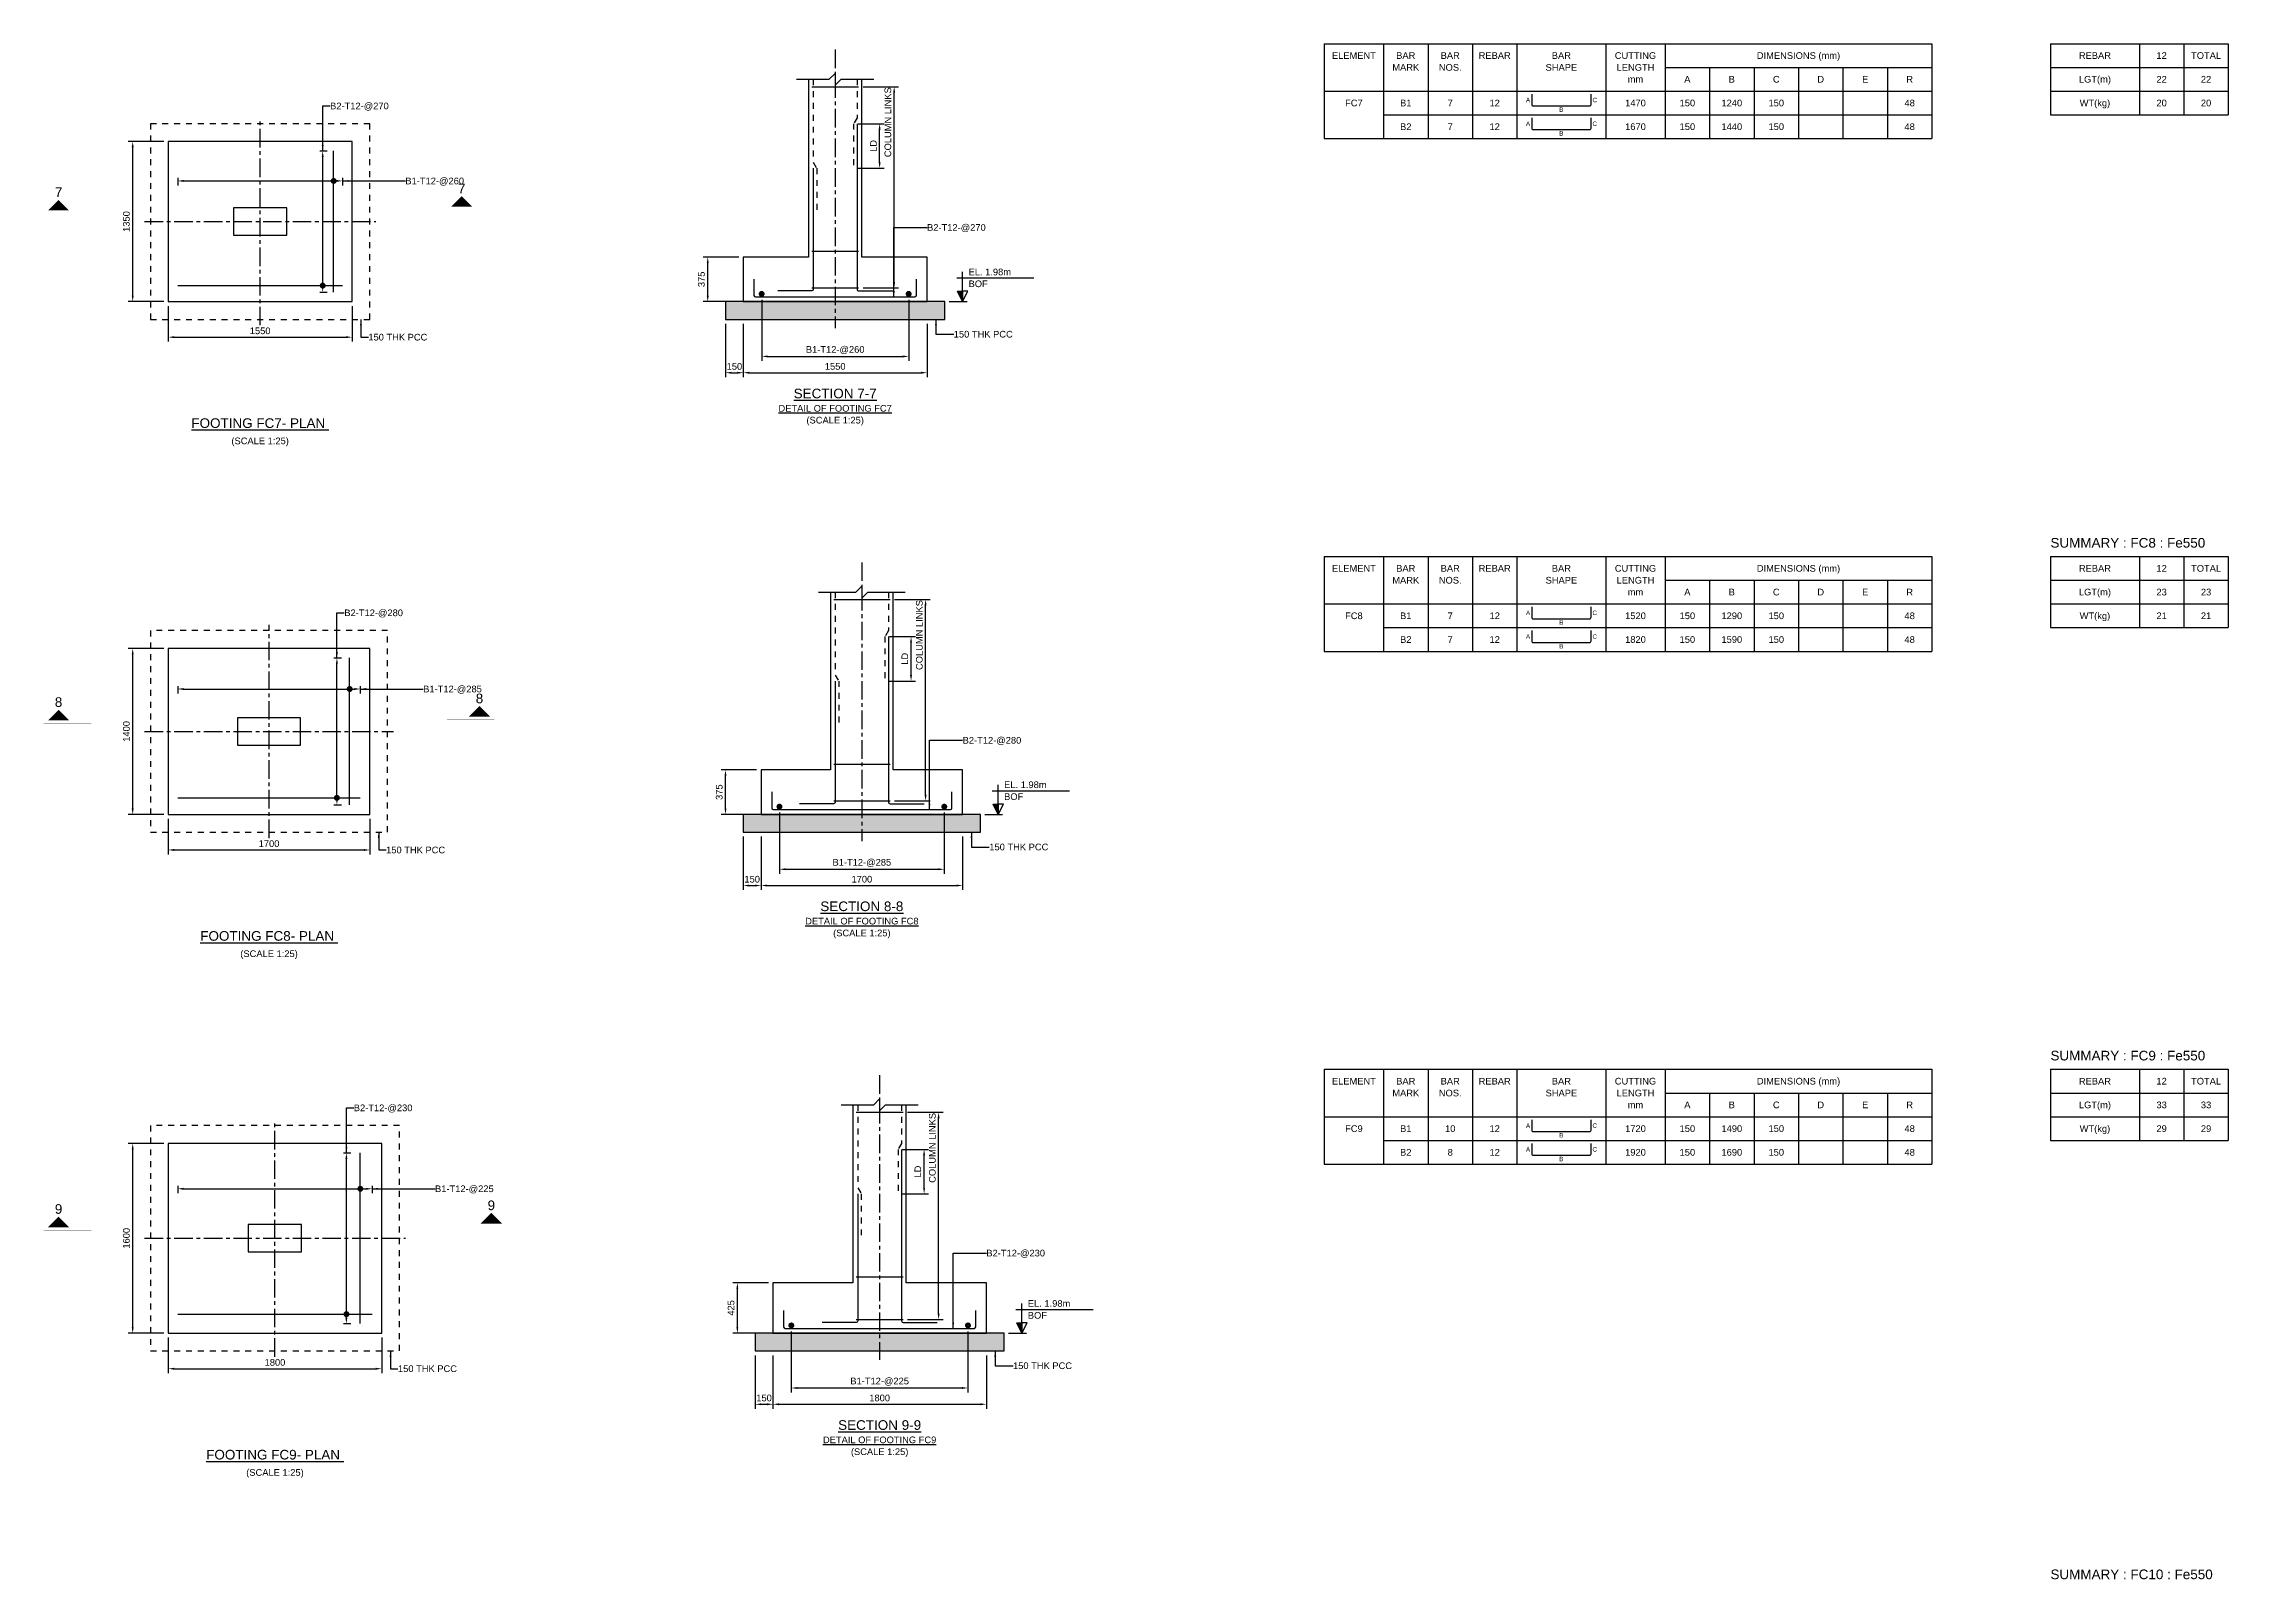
# Model space of a CAD drawing. Header units: inches. Extents: x -3602 to 70100, y -209600 to 630.
# Drawn here: x -3602 to 70100, y -155905 to -104100 of the extents above; entities that cross this region are included whole.
import ezdxf
from ezdxf.enums import TextEntityAlignment as Align

# ---------------------------------------------------------------- set-up
doc = ezdxf.new("R2010")
doc.units = ezdxf.units.IN
doc.header["$LTSCALE"] = 1000
doc.header["$MEASUREMENT"] = 0
doc.linetypes.add('Cline', pattern=[1, 0.625, -0.125, 0.125, -0.125])
doc.linetypes.add('Dashed', pattern=[0.6, 0.2, -0.2, 0.2])
for name, color, linetype in [('Center Line', 1, 'Continuous'), ('Column', 6, 'Continuous'), ('Concrete Line', 2, 'Continuous'), ('Dim', 31, 'Continuous'), ('Footing', 7, 'Continuous'), ('Labels', 4, 'Continuous'), ('PCC', 2, 'Continuous'), ('Reinforcement', 4, 'Continuous'), ('Schedule Header', 4, 'Continuous'), ('Schedule Line', 60, 'Continuous'), ('Section Mark', 5, 'Continuous'), ('Solid', 25, 'Continuous'), ('Text', 31, 'Continuous')]:
    doc.layers.add(name, color=color, linetype=linetype)
doc.styles.add('SC-BBS1', font='SansSerif')
doc.styles.add('SC-FTG1', font='SansSerif')
doc.styles.add('SC-FTG2', font='SansSerif')
doc.dimstyles.new('RccFooting', dxfattribs={"dimtxt": 225, "dimasz": 200, "dimexe": 150, "dimexo": 150, "dimgap": 100, "dimtad": 1, "dimtoh": 1, "dimdec": 4, "dimlfac": 0.25, "dimzin": 0, "dimdsep": 46, "dimtxsty": 'SC-FTG2', "dimcen": 0.09, "dimclrd": 8, "dimclre": 8, "dimclrt": 31, "dimadec": 0, "dimazin": 0, "dimtfac": 1, "dimtdec": 0, "dimtix": 1, "dimtofl": 0, "dimtmove": 0, "dimatfit": 3, "dimfxl": 1, "dimtolj": 1, "dimtzin": 0, "dimarcsym": 0})

# ---------------------------------------------------------------- blocks, each defined once
blk = doc.blocks.new('*D60')
at = {"color": 8, "linetype": 'ByBlock', "lineweight": -2}
for p, q in [((600, -112950), (600, -114150)), ((6800, -112950), (6800, -114150)), ((800, -114000), (6600, -114000))]:
    blk.add_line(p, q, dxfattribs=at)
at = {"color": 8}
for points in [[(600, -114000), (800, -113967), (800, -114033)], [(6800, -114000), (6600, -114033), (6600, -113967)]]:
    blk.add_solid(points, dxfattribs=at)
at = {"layer": 'DEFPOINTS', "color": 31}
for p in [(600, -112800), (6800, -112800), (600, -114000)]:
    blk.add_point(p, dxfattribs=at)
at = {"color": 31, "insert": (3700, -113788), "char_height": 225, "attachment_point": 5, "style": 'SC-FTG2'}
blk.add_mtext('\\A1;1550', dxfattribs=at)
blk = doc.blocks.new('*D61')
at = {"color": 8, "linetype": 'ByBlock', "lineweight": -2}
for p, q in [((450, -107400), (-750, -107400)), ((-600, -112600), (-600, -107600)), ((450, -112800), (-750, -112800))]:
    blk.add_line(p, q, dxfattribs=at)
at = {"color": 8}
for points in [[(-600, -107400), (-567, -107600), (-633, -107600)], [(-600, -112800), (-633, -112600), (-567, -112600)]]:
    blk.add_solid(points, dxfattribs=at)
at = {"layer": 'DEFPOINTS', "color": 31}
for p in [(600, -107400), (-600, -112800), (600, -112800)]:
    blk.add_point(p, dxfattribs=at)
at = {"color": 31, "insert": (-812, -110100), "char_height": 225, "attachment_point": 5, "rotation": 90, "style": 'SC-FTG2'}
blk.add_mtext('\\A1;1350', dxfattribs=at)
blk = doc.blocks.new('*D62')
at = {"color": 8, "linetype": 'ByBlock', "lineweight": -2}
for p, q in [((5710, -107720), (5960, -107720)), ((5810, -112280), (5810, -107920)), ((5710, -112480), (5960, -112480))]:
    blk.add_line(p, q, dxfattribs=at)
at = {"color": 8}
for points in [[(5810, -107720), (5843, -107920), (5777, -107920)], [(5810, -112480), (5777, -112280), (5843, -112280)]]:
    blk.add_solid(points, dxfattribs=at)
at = {"layer": 'DEFPOINTS', "color": 31}
for p in [(5560, -107720), (5560, -112480), (5810, -112480)]:
    blk.add_point(p, dxfattribs=at)
blk = doc.blocks.new('*D63')
at = {"color": 8, "linetype": 'ByBlock', "lineweight": -2}
for p, q in [((920, -108630), (920, -108880)), ((1120, -108730), (6280, -108730)), ((6480, -108630), (6480, -108880))]:
    blk.add_line(p, q, dxfattribs=at)
at = {"color": 8}
for points in [[(920, -108730), (1120, -108697), (1120, -108763)], [(6480, -108730), (6280, -108763), (6280, -108697)]]:
    blk.add_solid(points, dxfattribs=at)
at = {"layer": 'DEFPOINTS', "color": 31}
for p in [(920, -108480), (920, -108730), (6480, -108480)]:
    blk.add_point(p, dxfattribs=at)
blk = doc.blocks.new('*D64')
at = {"color": 8, "linetype": 'ByBlock', "lineweight": -2}
for p, q in [((19400, -113550), (19400, -115350)), ((20000, -113550), (20000, -115350)), ((19600, -115200), (19800, -115200))]:
    blk.add_line(p, q, dxfattribs=at)
at = {"color": 8}
for points in [[(19400, -115200), (19600, -115167), (19600, -115233)], [(20000, -115200), (19800, -115233), (19800, -115167)]]:
    blk.add_solid(points, dxfattribs=at)
at = {"layer": 'DEFPOINTS', "color": 31}
for p in [(19400, -113400), (20000, -113400), (19400, -115200)]:
    blk.add_point(p, dxfattribs=at)
at = {"color": 31, "insert": (19700, -114988), "char_height": 225, "attachment_point": 5, "style": 'SC-FTG2'}
blk.add_mtext('\\A1;150', dxfattribs=at)
blk = doc.blocks.new('*D65')
at = {"color": 8, "linetype": 'ByBlock', "lineweight": -2}
for p, q in [((20000, -113550), (20000, -115350)), ((26200, -113550), (26200, -115350)), ((20200, -115200), (26000, -115200))]:
    blk.add_line(p, q, dxfattribs=at)
at = {"color": 8}
for points in [[(20000, -115200), (20200, -115167), (20200, -115233)], [(26200, -115200), (26000, -115233), (26000, -115167)]]:
    blk.add_solid(points, dxfattribs=at)
at = {"layer": 'DEFPOINTS', "color": 31}
for p in [(20000, -113400), (26200, -113400), (20000, -115200)]:
    blk.add_point(p, dxfattribs=at)
at = {"color": 31, "insert": (23100, -114988), "char_height": 225, "attachment_point": 5, "style": 'SC-FTG2'}
blk.add_mtext('\\A1;1550', dxfattribs=at)
blk = doc.blocks.new('*D66')
at = {"color": 8, "linetype": 'ByBlock', "lineweight": -2}
for p, q in [((19850, -111300), (18650, -111300)), ((18800, -112600), (18800, -111500)), ((19850, -112800), (18650, -112800))]:
    blk.add_line(p, q, dxfattribs=at)
at = {"color": 8}
for points in [[(18800, -111300), (18833, -111500), (18767, -111500)], [(18800, -112800), (18767, -112600), (18833, -112600)]]:
    blk.add_solid(points, dxfattribs=at)
at = {"layer": 'DEFPOINTS', "color": 31}
for p in [(20000, -111300), (18800, -112800), (20000, -112800)]:
    blk.add_point(p, dxfattribs=at)
at = {"color": 31, "insert": (18588, -112050), "char_height": 225, "attachment_point": 5, "rotation": 90, "style": 'SC-FTG2'}
blk.add_mtext('\\A1;375', dxfattribs=at)
blk = doc.blocks.new('*D67')
at = {"color": 8, "linetype": 'ByBlock', "lineweight": -2}
for p, q in [((20620, -112740), (20620, -114800)), ((25580, -112740), (25580, -114800)), ((20820, -114650), (25380, -114650))]:
    blk.add_line(p, q, dxfattribs=at)
at = {"color": 8}
for points in [[(20620, -114650), (20820, -114617), (20820, -114683)], [(25580, -114650), (25380, -114683), (25380, -114617)]]:
    blk.add_solid(points, dxfattribs=at)
at = {"layer": 'DEFPOINTS', "color": 31}
for p in [(20620, -112590), (25580, -112590), (20620, -114650)]:
    blk.add_point(p, dxfattribs=at)
at = {"color": 31, "insert": (23100, -114438), "char_height": 225, "attachment_point": 5, "style": 'SC-FTG2'}
blk.add_mtext('\\A1;B1-T12-@260', dxfattribs=at)
blk = doc.blocks.new('*D68')
at = {"color": 8, "linetype": 'ByBlock', "lineweight": -2}
for p, q in [((23870, -106800), (24750, -106800)), ((24600, -108100), (24600, -107000)), ((23870, -108300), (24750, -108300))]:
    blk.add_line(p, q, dxfattribs=at)
at = {"color": 8}
for points in [[(24600, -106800), (24633, -107000), (24567, -107000)], [(24600, -108300), (24567, -108100), (24633, -108100)]]:
    blk.add_solid(points, dxfattribs=at)
at = {"layer": 'DEFPOINTS', "color": 31}
for p in [(23720, -106800), (23720, -108300), (24600, -108300)]:
    blk.add_point(p, dxfattribs=at)
at = {"color": 31, "insert": (24388, -107550), "char_height": 225, "attachment_point": 5, "rotation": 90, "style": 'SC-FTG2'}
blk.add_mtext('\\A1;LD', dxfattribs=at)
blk = doc.blocks.new('*D69')
at = {"color": 8, "linetype": 'ByBlock', "lineweight": -2}
for p, q in [((24040, -105550), (25240, -105550)), ((25090, -112140), (25090, -105750)), ((24040, -112340), (25240, -112340))]:
    blk.add_line(p, q, dxfattribs=at)
at = {"color": 8}
for points in [[(25090, -105550), (25123, -105750), (25057, -105750)], [(25090, -112340), (25057, -112140), (25123, -112140)]]:
    blk.add_solid(points, dxfattribs=at)
at = {"layer": 'DEFPOINTS', "color": 31}
for p in [(23890, -105550), (23890, -112340), (25090, -112340)]:
    blk.add_point(p, dxfattribs=at)
at = {"color": 31, "insert": (24878, -106750), "char_height": 225, "attachment_point": 5, "rotation": 90, "style": 'SC-FTG2'}
blk.add_mtext('\\A1;COLUMN LINKS', dxfattribs=at)
blk = doc.blocks.new('*D70')
at = {"color": 8, "linetype": 'ByBlock', "lineweight": -2}
for p, q in [((600, -130250), (600, -131450)), ((7400, -130250), (7400, -131450)), ((800, -131300), (7200, -131300))]:
    blk.add_line(p, q, dxfattribs=at)
at = {"color": 8}
for points in [[(600, -131300), (800, -131267), (800, -131333)], [(7400, -131300), (7200, -131333), (7200, -131267)]]:
    blk.add_solid(points, dxfattribs=at)
at = {"layer": 'DEFPOINTS', "color": 31}
for p in [(600, -130100), (7400, -130100), (600, -131300)]:
    blk.add_point(p, dxfattribs=at)
at = {"color": 31, "insert": (4000, -131088), "char_height": 225, "attachment_point": 5, "style": 'SC-FTG2'}
blk.add_mtext('\\A1;1700', dxfattribs=at)
blk = doc.blocks.new('*D71')
at = {"color": 8, "linetype": 'ByBlock', "lineweight": -2}
for p, q in [((450, -124500), (-750, -124500)), ((-600, -129900), (-600, -124700)), ((450, -130100), (-750, -130100))]:
    blk.add_line(p, q, dxfattribs=at)
at = {"color": 8}
for points in [[(-600, -124500), (-567, -124700), (-633, -124700)], [(-600, -130100), (-633, -129900), (-567, -129900)]]:
    blk.add_solid(points, dxfattribs=at)
at = {"layer": 'DEFPOINTS', "color": 31}
for p in [(600, -124500), (-600, -130100), (600, -130100)]:
    blk.add_point(p, dxfattribs=at)
at = {"color": 31, "insert": (-812, -127300), "char_height": 225, "attachment_point": 5, "rotation": 90, "style": 'SC-FTG2'}
blk.add_mtext('\\A1;1400', dxfattribs=at)
blk = doc.blocks.new('*D72')
at = {"color": 8, "linetype": 'ByBlock', "lineweight": -2}
for p, q in [((6190, -124820), (6440, -124820)), ((6290, -129580), (6290, -125020)), ((6190, -129780), (6440, -129780))]:
    blk.add_line(p, q, dxfattribs=at)
at = {"color": 8}
for points in [[(6290, -124820), (6323, -125020), (6257, -125020)], [(6290, -129780), (6257, -129580), (6323, -129580)]]:
    blk.add_solid(points, dxfattribs=at)
at = {"layer": 'DEFPOINTS', "color": 31}
for p in [(6040, -124820), (6040, -129780), (6290, -129780)]:
    blk.add_point(p, dxfattribs=at)
blk = doc.blocks.new('*D73')
at = {"color": 8, "linetype": 'ByBlock', "lineweight": -2}
for p, q in [((920, -125770), (920, -126020)), ((1120, -125870), (6880, -125870)), ((7080, -125770), (7080, -126020))]:
    blk.add_line(p, q, dxfattribs=at)
at = {"color": 8}
for points in [[(920, -125870), (1120, -125837), (1120, -125903)], [(7080, -125870), (6880, -125903), (6880, -125837)]]:
    blk.add_solid(points, dxfattribs=at)
at = {"layer": 'DEFPOINTS', "color": 31}
for p in [(920, -125620), (920, -125870), (7080, -125620)]:
    blk.add_point(p, dxfattribs=at)
blk = doc.blocks.new('*D74')
at = {"color": 8, "linetype": 'ByBlock', "lineweight": -2}
for p, q in [((20000, -130850), (20000, -132650)), ((20600, -130850), (20600, -132650)), ((20200, -132500), (20400, -132500))]:
    blk.add_line(p, q, dxfattribs=at)
at = {"color": 8}
for points in [[(20000, -132500), (20200, -132467), (20200, -132533)], [(20600, -132500), (20400, -132533), (20400, -132467)]]:
    blk.add_solid(points, dxfattribs=at)
at = {"layer": 'DEFPOINTS', "color": 31}
for p in [(20000, -130700), (20600, -130700), (20000, -132500)]:
    blk.add_point(p, dxfattribs=at)
at = {"color": 31, "insert": (20300, -132288), "char_height": 225, "attachment_point": 5, "style": 'SC-FTG2'}
blk.add_mtext('\\A1;150', dxfattribs=at)
blk = doc.blocks.new('*D75')
at = {"color": 8, "linetype": 'ByBlock', "lineweight": -2}
for p, q in [((20600, -130850), (20600, -132650)), ((27400, -130850), (27400, -132650)), ((20800, -132500), (27200, -132500))]:
    blk.add_line(p, q, dxfattribs=at)
at = {"color": 8}
for points in [[(20600, -132500), (20800, -132467), (20800, -132533)], [(27400, -132500), (27200, -132533), (27200, -132467)]]:
    blk.add_solid(points, dxfattribs=at)
at = {"layer": 'DEFPOINTS', "color": 31}
for p in [(20600, -130700), (27400, -130700), (20600, -132500)]:
    blk.add_point(p, dxfattribs=at)
at = {"color": 31, "insert": (24000, -132288), "char_height": 225, "attachment_point": 5, "style": 'SC-FTG2'}
blk.add_mtext('\\A1;1700', dxfattribs=at)
blk = doc.blocks.new('*D76')
at = {"color": 8, "linetype": 'ByBlock', "lineweight": -2}
for p, q in [((20450, -128600), (19250, -128600)), ((19400, -129900), (19400, -128800)), ((20450, -130100), (19250, -130100))]:
    blk.add_line(p, q, dxfattribs=at)
at = {"color": 8}
for points in [[(19400, -128600), (19433, -128800), (19367, -128800)], [(19400, -130100), (19367, -129900), (19433, -129900)]]:
    blk.add_solid(points, dxfattribs=at)
at = {"layer": 'DEFPOINTS', "color": 31}
for p in [(20600, -128600), (19400, -130100), (20600, -130100)]:
    blk.add_point(p, dxfattribs=at)
at = {"color": 31, "insert": (19188, -129350), "char_height": 225, "attachment_point": 5, "rotation": 90, "style": 'SC-FTG2'}
blk.add_mtext('\\A1;375', dxfattribs=at)
blk = doc.blocks.new('*D77')
at = {"color": 8, "linetype": 'ByBlock', "lineweight": -2}
for p, q in [((21220, -130040), (21220, -132100)), ((26780, -130040), (26780, -132100)), ((21420, -131950), (26580, -131950))]:
    blk.add_line(p, q, dxfattribs=at)
at = {"color": 8}
for points in [[(21220, -131950), (21420, -131917), (21420, -131983)], [(26780, -131950), (26580, -131983), (26580, -131917)]]:
    blk.add_solid(points, dxfattribs=at)
at = {"layer": 'DEFPOINTS', "color": 31}
for p in [(21220, -129890), (26780, -129890), (21220, -131950)]:
    blk.add_point(p, dxfattribs=at)
at = {"color": 31, "insert": (24000, -131738), "char_height": 225, "attachment_point": 5, "style": 'SC-FTG2'}
blk.add_mtext('\\A1;B1-T12-@285', dxfattribs=at)
blk = doc.blocks.new('*D78')
at = {"color": 8, "linetype": 'ByBlock', "lineweight": -2}
for p, q in [((24930, -124100), (25810, -124100)), ((25660, -125400), (25660, -124300)), ((24930, -125600), (25810, -125600))]:
    blk.add_line(p, q, dxfattribs=at)
at = {"color": 8}
for points in [[(25660, -124100), (25693, -124300), (25627, -124300)], [(25660, -125600), (25627, -125400), (25693, -125400)]]:
    blk.add_solid(points, dxfattribs=at)
at = {"layer": 'DEFPOINTS', "color": 31}
for p in [(24780, -124100), (24780, -125600), (25660, -125600)]:
    blk.add_point(p, dxfattribs=at)
at = {"color": 31, "insert": (25448, -124850), "char_height": 225, "attachment_point": 5, "rotation": 90, "style": 'SC-FTG2'}
blk.add_mtext('\\A1;LD', dxfattribs=at)
blk = doc.blocks.new('*D79')
at = {"color": 8, "linetype": 'ByBlock', "lineweight": -2}
for p, q in [((25100, -122850), (26300, -122850)), ((26150, -129440), (26150, -123050)), ((25100, -129640), (26300, -129640))]:
    blk.add_line(p, q, dxfattribs=at)
at = {"color": 8}
for points in [[(26150, -122850), (26183, -123050), (26117, -123050)], [(26150, -129640), (26117, -129440), (26183, -129440)]]:
    blk.add_solid(points, dxfattribs=at)
at = {"layer": 'DEFPOINTS', "color": 31}
for p in [(24950, -122850), (24950, -129640), (26150, -129640)]:
    blk.add_point(p, dxfattribs=at)
at = {"color": 31, "insert": (25938, -124050), "char_height": 225, "attachment_point": 5, "rotation": 90, "style": 'SC-FTG2'}
blk.add_mtext('\\A1;COLUMN LINKS', dxfattribs=at)
blk = doc.blocks.new('*D80')
at = {"color": 8, "linetype": 'ByBlock', "lineweight": -2}
for p, q in [((600, -147750), (600, -148950)), ((7800, -147750), (7800, -148950)), ((800, -148800), (7600, -148800))]:
    blk.add_line(p, q, dxfattribs=at)
at = {"color": 8}
for points in [[(600, -148800), (800, -148767), (800, -148833)], [(7800, -148800), (7600, -148833), (7600, -148767)]]:
    blk.add_solid(points, dxfattribs=at)
at = {"layer": 'DEFPOINTS', "color": 31}
for p in [(600, -147600), (7800, -147600), (600, -148800)]:
    blk.add_point(p, dxfattribs=at)
at = {"color": 31, "insert": (4200, -148588), "char_height": 225, "attachment_point": 5, "style": 'SC-FTG2'}
blk.add_mtext('\\A1;1800', dxfattribs=at)
blk = doc.blocks.new('*D81')
at = {"color": 8, "linetype": 'ByBlock', "lineweight": -2}
for p, q in [((450, -141200), (-750, -141200)), ((-600, -147400), (-600, -141400)), ((450, -147600), (-750, -147600))]:
    blk.add_line(p, q, dxfattribs=at)
at = {"color": 8}
for points in [[(-600, -141200), (-567, -141400), (-633, -141400)], [(-600, -147600), (-633, -147400), (-567, -147400)]]:
    blk.add_solid(points, dxfattribs=at)
at = {"layer": 'DEFPOINTS', "color": 31}
for p in [(600, -141200), (-600, -147600), (600, -147600)]:
    blk.add_point(p, dxfattribs=at)
at = {"color": 31, "insert": (-812, -144400), "char_height": 225, "attachment_point": 5, "rotation": 90, "style": 'SC-FTG2'}
blk.add_mtext('\\A1;1600', dxfattribs=at)
blk = doc.blocks.new('*D82')
at = {"color": 8, "linetype": 'ByBlock', "lineweight": -2}
for p, q in [((6510, -141520), (6760, -141520)), ((6610, -147080), (6610, -141720)), ((6510, -147280), (6760, -147280))]:
    blk.add_line(p, q, dxfattribs=at)
at = {"color": 8}
for points in [[(6610, -141520), (6643, -141720), (6577, -141720)], [(6610, -147280), (6577, -147080), (6643, -147080)]]:
    blk.add_solid(points, dxfattribs=at)
at = {"layer": 'DEFPOINTS', "color": 31}
for p in [(6360, -141520), (6360, -147280), (6610, -147280)]:
    blk.add_point(p, dxfattribs=at)
blk = doc.blocks.new('*D83')
at = {"color": 8, "linetype": 'ByBlock', "lineweight": -2}
for p, q in [((920, -142630), (920, -142880)), ((1120, -142730), (7280, -142730)), ((7480, -142630), (7480, -142880))]:
    blk.add_line(p, q, dxfattribs=at)
at = {"color": 8}
for points in [[(920, -142730), (1120, -142697), (1120, -142763)], [(7480, -142730), (7280, -142763), (7280, -142697)]]:
    blk.add_solid(points, dxfattribs=at)
at = {"layer": 'DEFPOINTS', "color": 31}
for p in [(920, -142480), (920, -142730), (7480, -142480)]:
    blk.add_point(p, dxfattribs=at)
blk = doc.blocks.new('*D84')
at = {"color": 8, "linetype": 'ByBlock', "lineweight": -2}
for p, q in [((20400, -148350), (20400, -150150)), ((21000, -148350), (21000, -150150)), ((20600, -150000), (20800, -150000))]:
    blk.add_line(p, q, dxfattribs=at)
at = {"color": 8}
for points in [[(20400, -150000), (20600, -149967), (20600, -150033)], [(21000, -150000), (20800, -150033), (20800, -149967)]]:
    blk.add_solid(points, dxfattribs=at)
at = {"layer": 'DEFPOINTS', "color": 31}
for p in [(20400, -148200), (21000, -148200), (20400, -150000)]:
    blk.add_point(p, dxfattribs=at)
at = {"color": 31, "insert": (20700, -149788), "char_height": 225, "attachment_point": 5, "style": 'SC-FTG2'}
blk.add_mtext('\\A1;150', dxfattribs=at)
blk = doc.blocks.new('*D85')
at = {"color": 8, "linetype": 'ByBlock', "lineweight": -2}
for p, q in [((21000, -148350), (21000, -150150)), ((28200, -148350), (28200, -150150)), ((21200, -150000), (28000, -150000))]:
    blk.add_line(p, q, dxfattribs=at)
at = {"color": 8}
for points in [[(21000, -150000), (21200, -149967), (21200, -150033)], [(28200, -150000), (28000, -150033), (28000, -149967)]]:
    blk.add_solid(points, dxfattribs=at)
at = {"layer": 'DEFPOINTS', "color": 31}
for p in [(21000, -148200), (28200, -148200), (21000, -150000)]:
    blk.add_point(p, dxfattribs=at)
at = {"color": 31, "insert": (24600, -149788), "char_height": 225, "attachment_point": 5, "style": 'SC-FTG2'}
blk.add_mtext('\\A1;1800', dxfattribs=at)
blk = doc.blocks.new('*D86')
at = {"color": 8, "linetype": 'ByBlock', "lineweight": -2}
for p, q in [((20850, -145900), (19650, -145900)), ((19800, -147400), (19800, -146100)), ((20850, -147600), (19650, -147600))]:
    blk.add_line(p, q, dxfattribs=at)
at = {"color": 8}
for points in [[(19800, -145900), (19833, -146100), (19767, -146100)], [(19800, -147600), (19767, -147400), (19833, -147400)]]:
    blk.add_solid(points, dxfattribs=at)
at = {"layer": 'DEFPOINTS', "color": 31}
for p in [(21000, -145900), (19800, -147600), (21000, -147600)]:
    blk.add_point(p, dxfattribs=at)
at = {"color": 31, "insert": (19588, -146750), "char_height": 225, "attachment_point": 5, "rotation": 90, "style": 'SC-FTG2'}
blk.add_mtext('\\A1;425', dxfattribs=at)
blk = doc.blocks.new('*D87')
at = {"color": 8, "linetype": 'ByBlock', "lineweight": -2}
for p, q in [((21620, -147540), (21620, -149600)), ((27580, -147540), (27580, -149600)), ((21820, -149450), (27380, -149450))]:
    blk.add_line(p, q, dxfattribs=at)
at = {"color": 8}
for points in [[(21620, -149450), (21820, -149417), (21820, -149483)], [(27580, -149450), (27380, -149483), (27380, -149417)]]:
    blk.add_solid(points, dxfattribs=at)
at = {"layer": 'DEFPOINTS', "color": 31}
for p in [(21620, -147390), (27580, -147390), (21620, -149450)]:
    blk.add_point(p, dxfattribs=at)
at = {"color": 31, "insert": (24600, -149238), "char_height": 225, "attachment_point": 5, "style": 'SC-FTG2'}
blk.add_mtext('\\A1;B1-T12-@225', dxfattribs=at)
blk = doc.blocks.new('*D88')
at = {"color": 8, "linetype": 'ByBlock', "lineweight": -2}
for p, q in [((25370, -141400), (26250, -141400)), ((26100, -142700), (26100, -141600)), ((25370, -142900), (26250, -142900))]:
    blk.add_line(p, q, dxfattribs=at)
at = {"color": 8}
for points in [[(26100, -141400), (26133, -141600), (26067, -141600)], [(26100, -142900), (26067, -142700), (26133, -142700)]]:
    blk.add_solid(points, dxfattribs=at)
at = {"layer": 'DEFPOINTS', "color": 31}
for p in [(25220, -141400), (25220, -142900), (26100, -142900)]:
    blk.add_point(p, dxfattribs=at)
at = {"color": 31, "insert": (25888, -142150), "char_height": 225, "attachment_point": 5, "rotation": 90, "style": 'SC-FTG2'}
blk.add_mtext('\\A1;LD', dxfattribs=at)
blk = doc.blocks.new('*D89')
at = {"color": 8, "linetype": 'ByBlock', "lineweight": -2}
for p, q in [((25540, -140150), (26740, -140150)), ((26590, -146940), (26590, -140350)), ((25540, -147140), (26740, -147140))]:
    blk.add_line(p, q, dxfattribs=at)
at = {"color": 8}
for points in [[(26590, -140150), (26623, -140350), (26557, -140350)], [(26590, -147140), (26557, -146940), (26623, -146940)]]:
    blk.add_solid(points, dxfattribs=at)
at = {"layer": 'DEFPOINTS', "color": 31}
for p in [(25390, -140150), (25390, -147140), (26590, -147140)]:
    blk.add_point(p, dxfattribs=at)
at = {"color": 31, "insert": (26378, -141350), "char_height": 225, "attachment_point": 5, "rotation": 90, "style": 'SC-FTG2'}
blk.add_mtext('\\A1;COLUMN LINKS', dxfattribs=at)

msp = doc.modelspace()

# ---------------------------------------------------------------- hatches: boundary and pattern name
at = {"layer": 'Solid'}
for points in [[(-3450, -109724), (-3100, -109374), (-2750, -109724), (-3450, -109724)], [(10850, -109600), (10500, -109250), (10150, -109600), (10850, -109600)], [(27400, -112800), (27225, -112450), (27400, -112450)], [(19400, -113400), (26800, -113400), (26800, -112800), (19400, -112800)], [(-3450, -126924), (-3100, -126574), (-2750, -126924), (-3450, -126924)], [(11450, -126800), (11100, -126450), (10750, -126800), (11450, -126800)], [(20000, -130700), (28000, -130700), (28000, -130100), (20000, -130100)], [(28600, -130100), (28425, -129750), (28600, -129750)], [(-3450, -144024), (-3100, -143674), (-2750, -144024), (-3450, -144024)], [(11850, -143900), (11500, -143550), (11150, -143900), (11850, -143900)], [(29400, -147600), (29225, -147250), (29400, -147250)], [(20400, -148200), (28800, -148200), (28800, -147600), (20400, -147600)]]:
    msp.add_hatch(color=256, dxfattribs=at).paths.add_polyline_path(points, flags=0)

# ---------------------------------------------------------------- linework, layer by layer
at = {"layer": 'Center Line', "linetype": 'Cline'}
for points in [[(23100, -104300), (23100, -113700)], [(3700, -113600), (3700, -106600)], [(-200, -110100), (7600, -110100)], [(24000, -121600), (24000, -131000)], [(4000, -130900), (4000, -123700)], [(-200, -127300), (8200, -127300)], [(24600, -138900), (24600, -148500)], [(4200, -148400), (4200, -140400)], [(-200, -144400), (8600, -144400)]]:
    msp.add_lwpolyline(points, dxfattribs=at)
at = {"layer": 'Column'}
for points in [[(2800, -110560), (4600, -110560), (4600, -109640), (2800, -109640), (2800, -110560)], [(2940, -127760), (5060, -127760), (5060, -126840), (2940, -126840), (2940, -127760)], [(3300, -144860), (5100, -144860), (5100, -143940), (3300, -143940), (3300, -144860)]]:
    msp.add_lwpolyline(points, dxfattribs=at)
at = {"layer": 'Concrete Line'}
for points in [[(22200, -105300), (22200, -111300), (20000, -111300), (20000, -112800), (26200, -112800), (26200, -111300), (24000, -111300), (24000, -105300)], [(21800, -105300), (22900, -105300), (23100, -105100), (23100, -105500), (23300, -105300), (24400, -105300)], [(22940, -122600), (22940, -128600), (20600, -128600), (20600, -130100), (27400, -130100), (27400, -128600), (25060, -128600), (25060, -122600)], [(22540, -122600), (23800, -122600), (24000, -122400), (24000, -122800), (24200, -122600), (25460, -122600)], [(23700, -139900), (23700, -145900), (21000, -145900), (21000, -147600), (28200, -147600), (28200, -145900), (25500, -145900), (25500, -139900)], [(23300, -139900), (24400, -139900), (24600, -139700), (24600, -140100), (24800, -139900), (25900, -139900)]]:
    msp.add_lwpolyline(points, dxfattribs=at)
at = {"layer": 'Dim', "color": 8, "const_width": 100}
for points in [[(6130, -108730, 1), (6230, -108730, 1)], [(5760, -112260, 1), (5860, -112260, 1)], [(6670, -125870, 1), (6770, -125870, 1)], [(6240, -129540, 1), (6340, -129540, 1)], [(7030, -142730, 1), (7130, -142730, 1)], [(6560, -146960, 1), (6660, -146960, 1)]]:
    msp.add_lwpolyline(points, format="xyb", close=True, dxfattribs=at)
at = {"layer": 'Footing'}
for points in [[(600, -112800), (6800, -112800), (6800, -107400), (600, -107400), (600, -112800)], [(600, -130100), (7400, -130100), (7400, -124500), (600, -124500), (600, -130100)], [(600, -147600), (7800, -147600), (7800, -141200), (600, -141200), (600, -147600)]]:
    msp.add_lwpolyline(points, dxfattribs=at)
at = {"layer": 'PCC', "linetype": 'Dashed'}
for points in [[(0, -113400), (7400, -113400), (7400, -106800), (0, -106800), (0, -113400)], [(0, -130700), (8000, -130700), (8000, -123900), (0, -123900), (0, -130700)], [(0, -148200), (8400, -148200), (8400, -140600), (0, -140600), (0, -148200)]]:
    msp.add_lwpolyline(points, dxfattribs=at)
at = {"layer": 'PCC'}
for points in [[(19400, -113400), (26800, -113400), (26800, -112800), (19400, -112800), (19400, -113400)], [(20000, -130700), (28000, -130700), (28000, -130100), (20000, -130100), (20000, -130700)], [(20400, -148200), (28800, -148200), (28800, -147600), (20400, -147600), (20400, -148200)]]:
    msp.add_lwpolyline(points, dxfattribs=at)
at = {"layer": 'Reinforcement', "linetype": 'Dashed'}
for points in [[(22360, -105300), (22360, -108100), (22480, -108300), (22480, -109800)], [(23840, -105300), (23840, -106600), (23720, -106800), (23720, -108300)], [(23100, -122600), (23100, -125400), (23220, -125600), (23220, -127100)], [(24900, -122600), (24900, -123900), (24780, -124100), (24780, -125600)], [(23860, -139900), (23860, -142700), (23980, -142900), (23980, -144400)], [(25340, -139900), (25340, -141200), (25220, -141400), (25220, -142900)]]:
    msp.add_lwpolyline(points, dxfattribs=at)
at = {"layer": 'Reinforcement'}
for points in [[(22310, -105550), (23890, -105550)], [(6180, -112480), (6180, -107720)], [(22310, -111100), (23890, -111100)], [(920, -112260), (6480, -112260)], [(22310, -112340), (23890, -112340)], [(23050, -122850), (24950, -122850)], [(6720, -129780), (6720, -124820)], [(23050, -128400), (24950, -128400)], [(920, -129540), (7080, -129540)], [(23050, -129640), (24950, -129640)], [(23810, -140150), (25390, -140150)], [(7080, -147280), (7080, -141520)], [(23810, -145700), (25390, -145700)], [(920, -146960), (7480, -146960)], [(23810, -147140), (25390, -147140)]]:
    msp.add_lwpolyline(points, dxfattribs=at)
for points in [[(46600, -105800), (46600, -106150, 0.5), (46650, -106200), (48550, -106200, 0.5), (48600, -106150), (48600, -105800)], [(23840, -106800), (23840, -112390, 0.4), (23890, -112440), (25040, -112440, 0.4), (25040, -112440), (25040, -112440)], [(46600, -106600), (46600, -106950, 0.5), (46650, -107000), (48550, -107000, 0.5), (48600, -106950), (48600, -106600)], [(22360, -108300), (22360, -112390, -0.4), (22310, -112440), (21160, -112440, 0.4), (21160, -112440), (21160, -112440)], [(20360, -112040), (20360, -112590, 0.4), (20410, -112640), (25790, -112640, 0.4), (25840, -112590), (25840, -112040)], [(46600, -123100), (46600, -123450, 0.5), (46650, -123500), (48550, -123500, 0.5), (48600, -123450), (48600, -123100)], [(24900, -124100), (24900, -129690, 0.4), (24950, -129740), (26100, -129740, 0.4), (26100, -129740), (26100, -129740)], [(46600, -123900), (46600, -124250, 0.5), (46650, -124300), (48550, -124300, 0.5), (48600, -124250), (48600, -123900)], [(23100, -125600), (23100, -129690, -0.4), (23050, -129740), (21900, -129740, 0.4), (21900, -129740), (21900, -129740)], [(20960, -129340), (20960, -129890, 0.4), (21010, -129940), (26990, -129940, 0.4), (27040, -129890), (27040, -129340)], [(46600, -140400), (46600, -140750, 0.5), (46650, -140800), (48550, -140800, 0.5), (48600, -140750), (48600, -140400)], [(25340, -141400), (25340, -147190, 0.4), (25390, -147240), (26540, -147240, 0.4), (26540, -147240), (26540, -147240)], [(46600, -141200), (46600, -141550, 0.5), (46650, -141600), (48550, -141600, 0.5), (48600, -141550), (48600, -141200)], [(23860, -142900), (23860, -147190, -0.4), (23810, -147240), (22660, -147240, 0.4), (22660, -147240), (22660, -147240)], [(21360, -146840), (21360, -147390, 0.4), (21410, -147440), (27790, -147440, 0.4), (27840, -147390), (27840, -146840)]]:
    msp.add_lwpolyline(points, format="xyb", dxfattribs=at)
at = {"layer": 'Reinforcement', "const_width": 100}
for points in [[(20570, -112540, 1), (20670, -112540, 1)], [(25530, -112540, 1), (25630, -112540, 1)], [(21170, -129840, 1), (21270, -129840, 1)], [(26730, -129840, 1), (26830, -129840, 1)], [(21570, -147340, 1), (21670, -147340, 1)], [(27530, -147340, 1), (27630, -147340, 1)]]:
    msp.add_lwpolyline(points, format="xyb", close=True, dxfattribs=at)
at = {"layer": 'Schedule Line'}
for p, q in [((39600, -104100), (60100, -104100)), ((39600, -104100), (39600, -107300)), ((41600, -104100), (41600, -107300)), ((43100, -104100), (43100, -107300)), ((44600, -104100), (44600, -107300)), ((46100, -104100), (46100, -107300)), ((49100, -104100), (49100, -107300)), ((51100, -104100), (51100, -107300)), ((60100, -104100), (60100, -107300)), ((64100, -104100), (70100, -104100)), ((64100, -104100), (64100, -106500)), ((67100, -104100), (67100, -106500)), ((68600, -104100), (68600, -106500)), ((70100, -104100), (70100, -106500)), ((51100, -104900), (60100, -104900)), ((52600, -104900), (52600, -107300)), ((54100, -104900), (54100, -107300)), ((55600, -104900), (55600, -107300)), ((57100, -104900), (57100, -107300)), ((58600, -104900), (58600, -107300)), ((64100, -104900), (70100, -104900)), ((39600, -105700), (60100, -105700)), ((64100, -105700), (70100, -105700)), ((41600, -106500), (60100, -106500)), ((64100, -106500), (70100, -106500)), ((39600, -107300), (60100, -107300)), ((41600, -107300), (60100, -107300)), ((39600, -121400), (60100, -121400)), ((39600, -121400), (39600, -124600)), ((41600, -121400), (41600, -124600)), ((43100, -121400), (43100, -124600)), ((44600, -121400), (44600, -124600)), ((46100, -121400), (46100, -124600)), ((49100, -121400), (49100, -124600)), ((51100, -121400), (51100, -124600)), ((60100, -121400), (60100, -124600)), ((64100, -121400), (70100, -121400)), ((64100, -121400), (64100, -123800)), ((67100, -121400), (67100, -123800)), ((68600, -121400), (68600, -123800)), ((70100, -121400), (70100, -123800)), ((51100, -122200), (60100, -122200)), ((52600, -122200), (52600, -124600)), ((54100, -122200), (54100, -124600)), ((55600, -122200), (55600, -124600)), ((57100, -122200), (57100, -124600)), ((58600, -122200), (58600, -124600)), ((64100, -122200), (70100, -122200)), ((39600, -123000), (60100, -123000)), ((64100, -123000), (70100, -123000)), ((41600, -123800), (60100, -123800)), ((64100, -123800), (70100, -123800)), ((39600, -124600), (60100, -124600)), ((41600, -124600), (60100, -124600)), ((39600, -138700), (60100, -138700)), ((39600, -138700), (39600, -141900)), ((41600, -138700), (41600, -141900)), ((43100, -138700), (43100, -141900)), ((44600, -138700), (44600, -141900)), ((46100, -138700), (46100, -141900)), ((49100, -138700), (49100, -141900)), ((51100, -138700), (51100, -141900)), ((60100, -138700), (60100, -141900)), ((64100, -138700), (70100, -138700)), ((64100, -138700), (64100, -141100)), ((67100, -138700), (67100, -141100)), ((68600, -138700), (68600, -141100)), ((70100, -138700), (70100, -141100)), ((51100, -139500), (60100, -139500)), ((52600, -139500), (52600, -141900)), ((54100, -139500), (54100, -141900)), ((55600, -139500), (55600, -141900)), ((57100, -139500), (57100, -141900)), ((58600, -139500), (58600, -141900)), ((64100, -139500), (70100, -139500)), ((39600, -140300), (60100, -140300)), ((64100, -140300), (70100, -140300)), ((41600, -141100), (60100, -141100)), ((64100, -141100), (70100, -141100)), ((39600, -141900), (60100, -141900)), ((41600, -141900), (60100, -141900))]:
    msp.add_line(p, q, dxfattribs=at)
at = {"layer": 'Section Mark'}
for p, q in [((26950, -112800), (27550, -112800)), ((28150, -130100), (28750, -130100)), ((28950, -147600), (29550, -147600))]:
    msp.add_line(p, q, dxfattribs=at)
at = {"layer": 'Section Mark', "const_width": 5}
for points in [[(-3450, -109724), (-3100, -109374), (-2750, -109724), (-3450, -109724)], [(9400, -109700), (11000, -109700)], [(10850, -109600), (10500, -109250), (10150, -109600), (10850, -109600)], [(-2000, -109824), (-3600, -109824)], [(-3450, -126924), (-3100, -126574), (-2750, -126924), (-3450, -126924)], [(11450, -126800), (11100, -126450), (10750, -126800), (11450, -126800)], [(-2000, -127024), (-3600, -127024)], [(10000, -126900), (11600, -126900)], [(-3450, -144024), (-3100, -143674), (-2750, -144024), (-3450, -144024)], [(11850, -143900), (11500, -143550), (11150, -143900), (11850, -143900)], [(-2000, -144124), (-3600, -144124)], [(10400, -144000), (12000, -144000)]]:
    msp.add_lwpolyline(points, dxfattribs=at)
at = {"layer": 'Section Mark'}
for points in [[(27200, -112000), (29800, -112000)], [(27400, -112800), (27400, -111800)], [(27400, -112800), (27225, -112450), (27400, -112450), (27400, -112800)], [(27400, -112800), (27575, -112450), (27400, -112450), (27400, -112800)], [(28400, -129300), (31000, -129300)], [(28600, -130100), (28600, -129100)], [(28600, -130100), (28425, -129750), (28600, -129750), (28600, -130100)], [(28600, -130100), (28775, -129750), (28600, -129750), (28600, -130100)], [(29400, -147600), (29400, -146600)], [(29200, -146800), (31800, -146800)], [(29400, -147600), (29225, -147250), (29400, -147250), (29400, -147600)], [(29400, -147600), (29575, -147250), (29400, -147250), (29400, -147600)]]:
    msp.add_lwpolyline(points, dxfattribs=at)

# ---------------------------------------------------------------- texts
at = {"layer": 'Dim', "style": 'SC-BBS1'}
for s, p in [('A', (46475, -106000)), ('C', (48725, -106000)), ('A', (46475, -106800)), ('B', (47600, -106325)), ('C', (48725, -106800)), ('B', (47600, -107125)), ('A', (46475, -123300)), ('B', (47600, -123625)), ('C', (48725, -123300)), ('A', (46475, -124100)), ('B', (47600, -124425)), ('C', (48725, -124100)), ('A', (46475, -140600)), ('C', (48725, -140600)), ('A', (46475, -141400)), ('B', (47600, -140925)), ('C', (48725, -141400)), ('B', (47600, -141725))]:
    msp.add_text(s, height=150, dxfattribs=at).set_placement(p, align=Align.MIDDLE_CENTER)
at = {"layer": 'Dim', "style": 'SC-FTG2'}
for s, p in [('B2-T12-@270', (26200, -110300)), ('150 THK PCC', (7350, -114000)), ('150 THK PCC', (27100, -113900)), ('B2-T12-@280', (27400, -127600)), ('150 THK PCC', (7950, -131300)), ('150 THK PCC', (28300, -131200)), ('B2-T12-@230', (28200, -144900)), ('150 THK PCC', (8350, -148800)), ('150 THK PCC', (29100, -148700))]:
    msp.add_text(s, height=225, dxfattribs=at).set_placement(p, align=Align.MIDDLE_LEFT)
at = {"layer": 'Labels', "style": 'SC-FTG1'}
for s, p in [('%%USECTION 7-7', (23100, -115900)), ('%%uFOOTING FC7- PLAN ', (3700, -116900)), ('%%USECTION 8-8', (24000, -133200)), ('%%uFOOTING FC8- PLAN ', (4000, -134200)), ('%%USECTION 9-9', (24600, -150700)), ('%%uFOOTING FC9- PLAN ', (4200, -151700))]:
    msp.add_text(s, height=325, dxfattribs=at).set_placement(p, align=Align.MIDDLE_CENTER)
at = {"layer": 'Schedule Header', "style": 'SC-BBS1'}
for s, p in [('ELEMENT', (40600, -104500)), ('BAR', (42350, -104500)), ('BAR', (43850, -104500)), ('REBAR', (45350, -104500)), ('BAR', (47600, -104500)), ('CUTTING', (50100, -104500)), ('DIMENSIONS (mm)', (55600, -104500)), ('REBAR', (65600, -104500)), ('12', (67850, -104500)), ('TOTAL', (69350, -104500)), ('MARK', (42350, -104900)), ('NOS.', (43850, -104900)), ('SHAPE', (47600, -104900)), ('LENGTH', (50100, -104900)), ('mm', (50100, -105300)), ('A', (51850, -105300)), ('B', (53350, -105300)), ('C', (54850, -105300)), ('D', (56350, -105300)), ('E', (57850, -105300)), ('R', (59350, -105300)), ('LGT(m)', (65600, -105300)), ('WT(kg)', (65600, -106100)), ('ELEMENT', (40600, -121800)), ('MARK', (42350, -122200)), ('BAR', (42350, -121800)), ('NOS.', (43850, -122200)), ('BAR', (43850, -121800)), ('REBAR', (45350, -121800)), ('SHAPE', (47600, -122200)), ('BAR', (47600, -121800)), ('CUTTING', (50100, -121800)), ('LENGTH', (50100, -122200)), ('DIMENSIONS (mm)', (55600, -121800)), ('REBAR', (65600, -121800)), ('12', (67850, -121800)), ('TOTAL', (69350, -121800)), ('mm', (50100, -122600)), ('A', (51850, -122600)), ('B', (53350, -122600)), ('C', (54850, -122600)), ('D', (56350, -122600)), ('E', (57850, -122600)), ('R', (59350, -122600)), ('LGT(m)', (65600, -122600)), ('WT(kg)', (65600, -123400)), ('ELEMENT', (40600, -139100)), ('BAR', (42350, -139100)), ('BAR', (43850, -139100)), ('REBAR', (45350, -139100)), ('BAR', (47600, -139100)), ('CUTTING', (50100, -139100)), ('DIMENSIONS (mm)', (55600, -139100)), ('REBAR', (65600, -139100)), ('12', (67850, -139100)), ('TOTAL', (69350, -139100)), ('MARK', (42350, -139500)), ('NOS.', (43850, -139500)), ('SHAPE', (47600, -139500)), ('LENGTH', (50100, -139500)), ('mm', (50100, -139900)), ('A', (51850, -139900)), ('B', (53350, -139900)), ('C', (54850, -139900)), ('D', (56350, -139900)), ('E', (57850, -139900)), ('R', (59350, -139900)), ('LGT(m)', (65600, -139900)), ('WT(kg)', (65600, -140700))]:
    msp.add_text(s, height=225, dxfattribs=at).set_placement(p, align=Align.MIDDLE_CENTER)
for s, p in [('SUMMARY : FC8 : Fe550', (64100, -121100)), ('SUMMARY : FC9 : Fe550', (64100, -138400)), ('SUMMARY : FC10 : Fe550', (64100, -155900))]:
    msp.add_text(s, height=325, dxfattribs=at).set_placement(p)
at = {"layer": 'Section Mark', "style": 'SC-FTG1'}
for s, p in [('7', (-3100, -109111.5)), ('7', (10500, -108987.5)), ('8', (11100, -126187.5)), ('8', (-3100, -126311.5)), ('9', (-3100, -143411.5)), ('9', (11500, -143287.5))]:
    msp.add_text(s, height=325, dxfattribs=at).set_placement(p, align=Align.MIDDLE_CENTER)
at = {"layer": 'Text'}
for s, style, p in [('22', 'SC-BBS1', (67850, -105300)), ('22', 'SC-BBS1', (69350, -105300)), ('FC7', 'SC-BBS1', (40600, -106100)), ('B1', 'SC-BBS1', (42350, -106100)), ('7', 'SC-BBS1', (43850, -106100)), ('12', 'SC-BBS1', (45350, -106100)), ('1470', 'SC-BBS1', (50100, -106100)), ('150', 'SC-BBS1', (51850, -106100)), ('1240', 'SC-BBS1', (53350, -106100)), ('150', 'SC-BBS1', (54850, -106100)), ('48', 'SC-BBS1', (59350, -106100)), ('20', 'SC-BBS1', (67850, -106100)), ('20', 'SC-BBS1', (69350, -106100)), ('B2', 'SC-BBS1', (42350, -106900)), ('7', 'SC-BBS1', (43850, -106900)), ('12', 'SC-BBS1', (45350, -106900)), ('1670', 'SC-BBS1', (50100, -106900)), ('150', 'SC-BBS1', (51850, -106900)), ('1440', 'SC-BBS1', (53350, -106900)), ('150', 'SC-BBS1', (54850, -106900)), ('48', 'SC-BBS1', (59350, -106900)), ('%%UDETAIL OF FOOTING FC7', 'SC-FTG1', (23100, -116400)), ('(SCALE 1:25)', 'SC-FTG1', (23100, -116800)), ('(SCALE 1:25)', 'SC-FTG1', (3700, -117500)), ('23', 'SC-BBS1', (67850, -122600)), ('23', 'SC-BBS1', (69350, -122600)), ('FC8', 'SC-BBS1', (40600, -123400)), ('B1', 'SC-BBS1', (42350, -123400)), ('7', 'SC-BBS1', (43850, -123400)), ('12', 'SC-BBS1', (45350, -123400)), ('1520', 'SC-BBS1', (50100, -123400)), ('150', 'SC-BBS1', (51850, -123400)), ('1290', 'SC-BBS1', (53350, -123400)), ('150', 'SC-BBS1', (54850, -123400)), ('48', 'SC-BBS1', (59350, -123400)), ('21', 'SC-BBS1', (67850, -123400)), ('21', 'SC-BBS1', (69350, -123400)), ('B2', 'SC-BBS1', (42350, -124200)), ('7', 'SC-BBS1', (43850, -124200)), ('12', 'SC-BBS1', (45350, -124200)), ('1820', 'SC-BBS1', (50100, -124200)), ('150', 'SC-BBS1', (51850, -124200)), ('1590', 'SC-BBS1', (53350, -124200)), ('150', 'SC-BBS1', (54850, -124200)), ('48', 'SC-BBS1', (59350, -124200)), ('%%UDETAIL OF FOOTING FC8', 'SC-FTG1', (24000, -133700)), ('(SCALE 1:25)', 'SC-FTG1', (24000, -134100)), ('(SCALE 1:25)', 'SC-FTG1', (4000, -134800)), ('33', 'SC-BBS1', (67850, -139900)), ('33', 'SC-BBS1', (69350, -139900)), ('FC9', 'SC-BBS1', (40600, -140700)), ('B1', 'SC-BBS1', (42350, -140700)), ('10', 'SC-BBS1', (43850, -140700)), ('12', 'SC-BBS1', (45350, -140700)), ('1720', 'SC-BBS1', (50100, -140700)), ('150', 'SC-BBS1', (51850, -140700)), ('1490', 'SC-BBS1', (53350, -140700)), ('150', 'SC-BBS1', (54850, -140700)), ('48', 'SC-BBS1', (59350, -140700)), ('29', 'SC-BBS1', (67850, -140700)), ('29', 'SC-BBS1', (69350, -140700)), ('B2', 'SC-BBS1', (42350, -141500)), ('8', 'SC-BBS1', (43850, -141500)), ('12', 'SC-BBS1', (45350, -141500)), ('1920', 'SC-BBS1', (50100, -141500)), ('150', 'SC-BBS1', (51850, -141500)), ('1690', 'SC-BBS1', (53350, -141500)), ('150', 'SC-BBS1', (54850, -141500)), ('48', 'SC-BBS1', (59350, -141500)), ('%%UDETAIL OF FOOTING FC9', 'SC-FTG1', (24600, -151200)), ('(SCALE 1:25)', 'SC-FTG1', (24600, -151600)), ('(SCALE 1:25)', 'SC-FTG1', (4200, -152300))]:
    msp.add_text(s, height=225, dxfattribs=dict(at, style=style)).set_placement(p, align=Align.MIDDLE_CENTER)
for s, style, p in [('B2-T12-@270', 'SC-FTG1', (6060, -106200)), ('B1-T12-@260', 'SC-FTG1', (8600, -108730)), ('EL. 1.98m', 'SC-FTG2', (27600, -111800)), ('BOF', 'SC-FTG2', (27600, -112200)), ('B2-T12-@280', 'SC-FTG1', (6540, -123300)), ('B1-T12-@285', 'SC-FTG1', (9200, -125870)), ('EL. 1.98m', 'SC-FTG2', (28800, -129100)), ('BOF', 'SC-FTG2', (28800, -129500)), ('B2-T12-@230', 'SC-FTG1', (6860, -140000)), ('B1-T12-@225', 'SC-FTG1', (9600, -142730)), ('EL. 1.98m', 'SC-FTG2', (29600, -146600)), ('BOF', 'SC-FTG2', (29600, -147000))]:
    msp.add_text(s, height=225, dxfattribs=dict(at, style=style)).set_placement(p, align=Align.MIDDLE_LEFT)

# ---------------------------------------------------------------- dimensions: what is measured, and where the dimension line sits
at = {"layer": 'Dim'}
for base, p1, p2, angle, text, picture, middle in [((25090, -105550), (23890, -112340), (23890, -105550), 90, 'COLUMN LINKS', '*D69', (25090, -106750)), ((24600, -106800), (23720, -108300), (23720, -106800), 90, 'LD', '*D68', (24600, -107550)), ((5810, -107720), (5560, -112480), (5560, -107720), 90, ' ', '*D62', (5810, -110960)), ((6480, -108730), (920, -108480), (6480, -108480), 0, ' ', '*D63', (4880, -108730)), ((26150, -122850), (24950, -129640), (24950, -122850), 90, 'COLUMN LINKS', '*D79', (26150, -124050)), ((25660, -124100), (24780, -125600), (24780, -124100), 90, 'LD', '*D78', (25660, -124850)), ((6290, -124820), (6040, -129780), (6040, -124820), 90, ' ', '*D72', (6290, -128240)), ((7080, -125870), (920, -125620), (7080, -125620), 0, ' ', '*D73', (5420, -125870)), ((26590, -140150), (25390, -147140), (25390, -140150), 90, 'COLUMN LINKS', '*D89', (26590, -141350)), ((26100, -141400), (25220, -142900), (25220, -141400), 90, 'LD', '*D88', (26100, -142150)), ((6610, -141520), (6360, -147280), (6360, -141520), 90, ' ', '*D82', (6610, -145660)), ((7480, -142730), (920, -142480), (7480, -142480), 0, ' ', '*D83', (5780, -142730))]:
    dim = msp.add_linear_dim(base=base, p1=p1, p2=p2, angle=angle, text=text, dimstyle='RccFooting', override={"dimjust": 0}, dxfattribs=at)
    dim.commit()
    dim.dimension.update_dxf_attribs({"geometry": picture, "text_midpoint": middle, "dimtype": 129})
for p1, p2, distance, text, picture, middle in [((600, -112800), (600, -107400), 1200, '1350', '*D61', (-600, -110100)), ((20000, -112800), (20000, -111300), 1200, '375', '*D66', (18800, -112050)), ((20620, -112590), (25580, -112590), -2060, 'B1-T12-@260', '*D67', (23100, -114650)), ((600, -112800), (6800, -112800), -1200, '1550', '*D60', (3700, -114000)), ((19400, -113400), (20000, -113400), -1800, '150', '*D64', (19700, -115200)), ((20000, -113400), (26200, -113400), -1800, '1550', '*D65', (23100, -115200)), ((600, -130100), (600, -124500), 1200, '1400', '*D71', (-600, -127300)), ((20600, -130100), (20600, -128600), 1200, '375', '*D76', (19400, -129350)), ((600, -130100), (7400, -130100), -1200, '1700', '*D70', (4000, -131300)), ((21220, -129890), (26780, -129890), -2060, 'B1-T12-@285', '*D77', (24000, -131950)), ((20000, -130700), (20600, -130700), -1800, '150', '*D74', (20300, -132500)), ((20600, -130700), (27400, -130700), -1800, '1700', '*D75', (24000, -132500)), ((600, -147600), (600, -141200), 1200, '1600', '*D81', (-600, -144400)), ((21000, -147600), (21000, -145900), 1200, '425', '*D86', (19800, -146750)), ((21620, -147390), (27580, -147390), -2060, 'B1-T12-@225', '*D87', (24600, -149450)), ((600, -147600), (7800, -147600), -1200, '1800', '*D80', (4200, -148800)), ((20400, -148200), (21000, -148200), -1800, '150', '*D84', (20700, -150000)), ((21000, -148200), (28200, -148200), -1800, '1800', '*D85', (24600, -150000))]:
    dim = msp.add_aligned_dim(p1=p1, p2=p2, distance=distance, text=text, dimstyle='RccFooting', dxfattribs=at)
    dim.commit()
    dim.dimension.update_dxf_attribs({"geometry": picture, "text_midpoint": middle})

# ---------------------------------------------------------------- leaders
at = {"layer": 'Dim', "color": 8}
for points in [[(5810, -107720), (5810, -106200), (6060, -106200)], [(6480, -108730), (8600, -108730), (8600, -108730)], [(25080, -112640), (25080, -110300), (26200, -110300)], [(7100, -113400), (7100, -114000), (7350, -114000)], [(26500, -113400), (26500, -113900), (27100, -113900)], [(6290, -124820), (6290, -123300), (6540, -123300)], [(7080, -125870), (9200, -125870), (9200, -125870)], [(26280, -129940), (26280, -127600), (27400, -127600)], [(7700, -130700), (7700, -131300), (7950, -131300)], [(27700, -130700), (27700, -131200), (28300, -131200)], [(6610, -141520), (6610, -140000), (6860, -140000)], [(7480, -142730), (9600, -142730), (9600, -142730)], [(27080, -147440), (27080, -144900), (28200, -144900)], [(8100, -148200), (8100, -148800), (8350, -148800)], [(28500, -148200), (28500, -148700), (29100, -148700)]]:
    msp.add_leader(points, dimstyle='RccFooting', dxfattribs=at)

doc.saveas('drawing.dxf')
